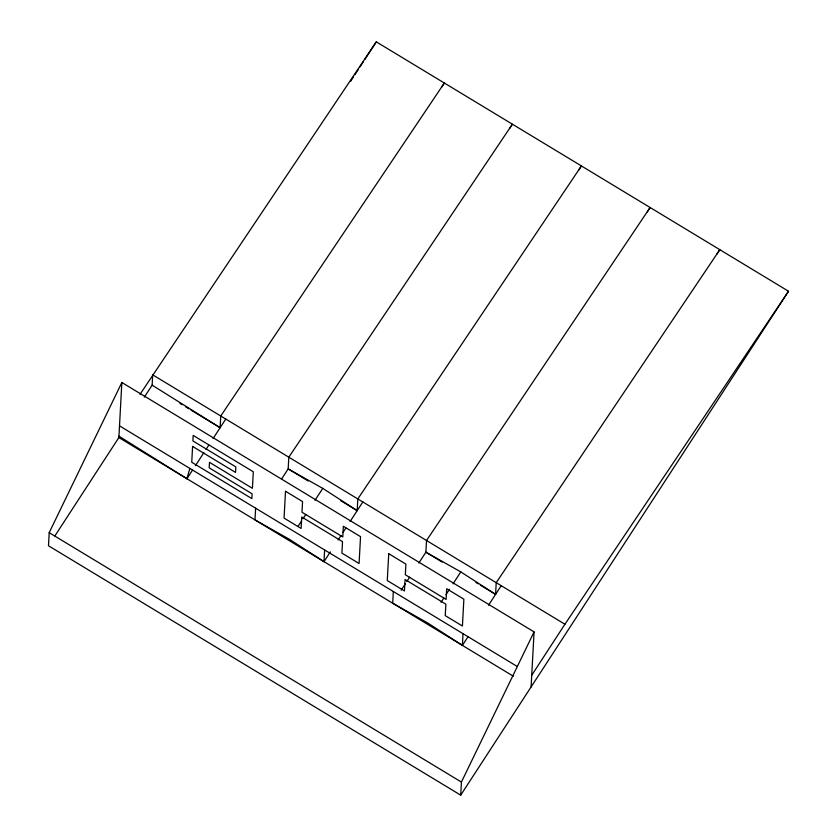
<?xml version="1.0" encoding="UTF-8"?>
<svg xmlns="http://www.w3.org/2000/svg" width="837" height="837" viewBox="0 0 837 837"><rect width="100%" height="100%" fill="white"/><g stroke="black" fill="none" stroke-linecap="round" stroke-linejoin="round"><path stroke-width="1.26" d="M531.097 686.947L534.079 631.893L121.857 382.488L49.195 532.677L48.483 545.755L460.706 795.15L788.517 291.245L376.294 41.85L139.988 394.373M54.886 535.921L118.875 437.552L121.857 382.488M144.372 397.104L152.135 385.156L152.7 374.84L564.923 624.235L788.517 291.245M191.108 410.161L220.121 427.707L220.748 416.01L444.342 83.02L441.497 87.404M255.62 508.195L254.982 519.903L289.56 539.394L323.992 561.648L330.353 551.886M323.992 561.648L324.63 549.951M340.481 500.536L357.179 510.633L357.817 498.936L581.412 165.946L578.566 170.329M393.327 591.518L392.699 603.215L427.623 622.927L462.39 645.379L468.04 636.695M462.39 645.379L463.028 633.682M460.706 795.15L461.417 782.072L534.079 631.893M480.333 585.136L495.577 594.364L496.215 582.667L719.81 249.677L716.964 254.061M118.948 436.182L186.923 478.722L189.863 468.417M350.661 81.241L353.507 76.868M354.94 74.681L358.498 69.209M359.92 67.012L363.478 61.551M364.901 59.354L376.294 41.85M186.923 478.722L192.573 470.038M195.398 465.696L203.872 452.671M205.996 449.417L208.821 445.075M213.058 438.567L225.812 418.95M281.818 478.649L288.169 468.877L288.807 457.18L512.401 124.19L509.555 128.574M298.035 526.368L301.571 520.949M302.984 518.773L305.798 514.431M314.984 500.317L322.747 488.379L357.179 510.633M338.117 539.938L340.941 535.596M343.055 532.342L345.88 528.001M350.117 521.493L362.881 501.876M401.174 590.19L405.411 583.682M406.824 581.506L409.649 577.164M418.824 563.05L425.887 552.2L426.514 540.503L650.119 207.513L647.263 211.887M441.036 602.295L443.861 597.953M445.975 594.699L449.511 589.269M453.037 583.849L460.81 571.901L495.577 594.364M488.526 605.224L501.279 585.607M531.736 675.25L564.923 624.235M322.747 488.379L288.169 468.877L308.204 481.003M460.81 571.901L425.887 552.2L442.218 562.077M179.955 403.413L182.184 404.763M185.532 406.782L188.88 408.812M475.981 582.51L478.157 583.828M119.503 425.855L517.329 666.534M118.875 437.552L513.363 676.223M49.195 532.677L461.417 782.072M152.135 385.156L220.121 427.707M192.594 446.424L191.746 462.254L251.853 498.622L252.115 493.809L209.177 467.831L209.48 462.327L252.418 488.306L253.308 471.786L193.19 435.418L192.897 440.921L235.835 466.9L235.542 472.403L192.594 446.424M285.511 491.267L284.067 518.113L301.111 528.429L301.728 516.984L342.521 541.665L341.904 553.1L359.083 563.5L360.538 536.653L343.358 526.264L342.783 536.925L301.99 512.254L302.565 501.583L285.511 491.267M388.724 553.707L387.269 580.554L404.449 590.943L405.066 579.507L445.859 604.188L445.242 615.624L462.422 626.013L463.876 599.177L446.696 588.777L446.121 599.449L405.328 574.768L405.903 564.107L388.724 553.707"/></g></svg>
